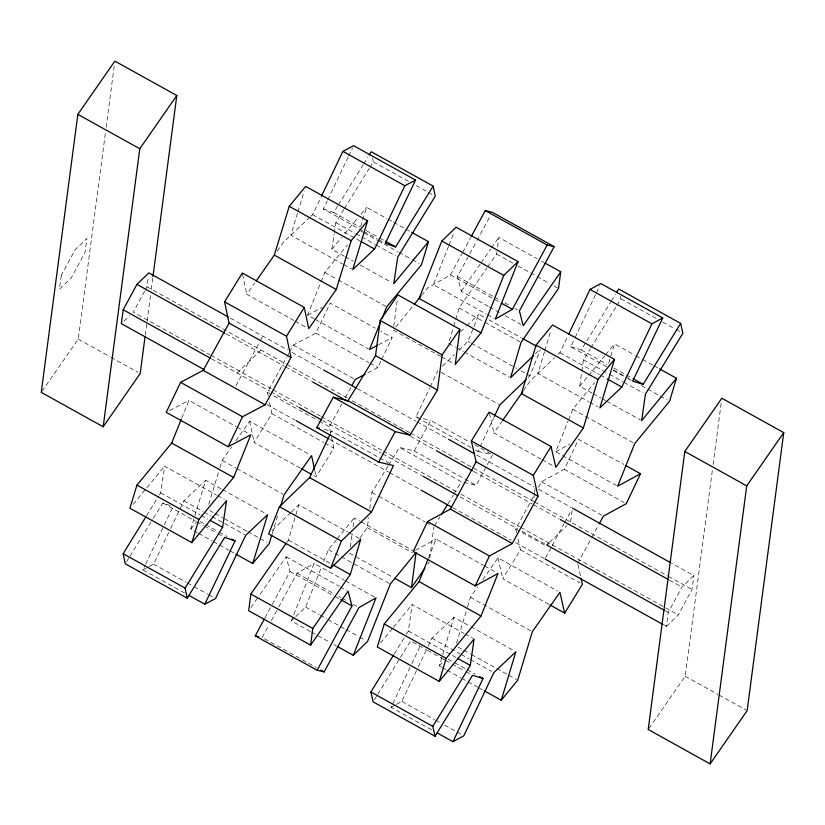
<?xml version="1.0" encoding="UTF-8"?>
<svg xmlns="http://www.w3.org/2000/svg" width="825" height="825" viewBox="0 0 825 825"><rect width="100%" height="100%" fill="white"/><g stroke="black" fill="none" stroke-linecap="round" stroke-linejoin="round"><path stroke-width="0.62" stroke-dasharray="4.12 3.09" d="M41.972 391.328L78.272 339.116L105.466 132.526M106.136 127.421L114.366 64.938M145.221 290.08L147.015 286.77L148.387 276.344M145.241 335.259L146.922 322.503M147.087 321.234L150.614 294.453M151.284 289.348L152.8 277.87M350.367 546.913L352.182 533.084M353.007 526.804L354.173 517.997L359.803 521.132M360.195 537.869L367.3 527.649L368.62 517.595M369.775 508.788L371.931 492.453L388.049 466.073M393.793 326.339L397.444 298.681M429.722 558.278L433.857 526.855M487.781 266.753L496.598 254.059L496.918 251.687M497.537 246.922L498.795 237.394L537.085 258.658M534.456 493.824L533.455 501.404L472.653 467.631M534.621 492.566L535.291 487.503M572.117 510.675L570.611 522.05L567.868 524.7M664.135 625.133L666.383 626.381L668.209 612.48L681.945 587.08L693.856 575.582L671.375 563.093M666.383 626.381L678.284 614.883L692.031 589.483L693.856 575.582M648.924 728.444L685.214 676.242L712.418 469.642M713.089 464.537L721.318 402.053M406.354 634.301L408.365 631.032L412.139 604.612L463.939 633.383M592.102 393.123L579.717 386.234L581.687 372.395M581.873 371.137L583.492 359.813L590.184 348.923M159.328 495.072L160.669 492.907L164.639 466.197L216.439 494.969M344.231 256.173L331.846 249.294L334.115 234.032M334.3 232.763L335.816 222.585L343.85 209.56M286.894 542.221L288.368 540.107L295.567 515.759M295.927 514.542L298.805 504.807L348.346 532.321M449.388 340.88L453.348 327.484M453.709 326.267L459.102 308.003L487.039 267.816M441.54 667.105L439.292 665.847L453.925 617.337L469.693 626.092M456.524 643.356L467.136 608.19M467.497 606.973L470.425 597.269L477.675 586.905M544.51 351.677L537.921 373.508L588.596 401.651M544.882 350.47L551.1 329.845M608.706 363.227L614.542 343.881L634.817 355.132M197.567 532.847L190.802 529.093L194.525 516.883M194.896 515.666L205.693 480.274L221.451 489.029M208.746 504.312L219.532 468.92M219.904 467.692L222.142 460.371L231.557 446.975M297.495 213.252L290.792 235.218L342.592 263.99M297.866 212.025L304.188 191.276M360.628 226.751L366.568 207.281L386.843 218.542M272.168 533.827L277.747 515.522M310.489 631.527L291.349 620.895L314.108 563.444L344.51 580.326M295.804 616.584L305.632 607.097L321.75 566.404M323.647 561.619L328.391 549.646L336.445 539.756M448.542 246.366L433.362 284.666L486.286 314.067M449.017 245.169L454.224 232.011M458.906 350.233L468.043 341.406L478.82 314.201L484.45 317.326M528.144 377.572L529.97 375.808L540.282 349.779M428.536 557.978L436.116 539.055L483.409 565.321M616.543 485.564L555.741 451.791L568.054 421.039M568.518 419.863L572.787 409.221L594.65 382.614M181.717 418.151L188.884 400.352L236.187 426.618M314.346 318.893L307.591 315.14L320.492 283.099M320.977 281.913L324.792 272.415L347.407 245.056M330.423 433.507L331.516 431.186L388.946 463.083M471.127 447.573L415.955 416.924L429.66 387.925M430.207 386.76L437.889 370.518M475.633 450.079L477.892 451.327L479.531 447.841M480.078 446.686L493.783 417.687M431.578 729.816L391.04 707.303L411.273 664.785M411.819 663.64L421.121 644.108M558.071 354.368L559.907 352.626L568.116 335.393M396.443 704.354L401.858 701.415L417.718 668.095M418.265 666.94L427.567 647.408M428.113 646.264L431.949 638.22L453.925 617.337M606.757 366.754L570.725 346.737L574.561 338.693M575.107 337.549L595.898 293.886M596.444 292.741L599.723 285.842M538.426 487.358L541.489 481.728L564.331 469.291L578.583 439.364L623.628 464.382M184.522 592.948L142.859 569.807L145.066 565.208M145.612 564.053L163.763 526.082M164.309 524.927L173.116 506.519M310.829 216.356L312.644 214.644L320.904 197.381M149.294 566.404L153.584 564.135L170.084 529.619M170.631 528.464L183.831 500.847L205.693 480.274M362.783 230.856L323.369 208.972L327.216 200.918M327.772 199.763L348.119 157.193M348.666 156.038L352.522 147.984M289.575 351.873L293.267 345.118L315.892 333.135L330.227 303.167L375.262 328.185M367.641 372.931L377.829 367.537L381.129 360.618M381.686 359.463L392.153 337.559L380.892 331.31M144.623 291.184L133.279 312.159L209.849 354.698M235.898 385.842L259.792 341.674M260.391 340.57L262.783 336.146M265 617.791L271.714 605.385M272.322 604.251L290.018 571.529L286.172 556.782L258.968 595.918M421.42 295.587L427.67 287.925L450.471 274.911L462.072 253.481M462.681 252.347L470.611 237.682M262.206 637.508L268.919 625.092M271.363 620.586L278.077 608.169M278.685 607.045L297 573.2L314.108 563.444M488.328 306.343L461.299 291.328L457.452 276.581L476.376 241.601M476.984 240.477L490.411 215.655M388.73 464.97L399.475 447.387L414.212 450.904L430.691 420.441L470.095 442.324M463.867 482.377L476.138 485.296L492.618 454.833M545.562 557.844L551.543 546.8M552.131 545.696L564.083 523.607M564.682 522.503L571.251 510.355M516.574 532.713L515.738 529.031L533.517 496.372M577.665 563.434L591.154 538.653M591.773 537.529L598.517 525.133M268.228 396.155L267.434 392.401L286.502 357.503M287.11 356.369L288.956 352.997M330.691 433.053L329.371 426.803L341.674 404.281M345.355 397.526L350.893 387.399M434.538 525.752L439.911 516.955M447.975 503.766L453.348 494.979M454.018 493.876L461.412 481.79L399.475 447.387M394.309 653.885L405.683 635.384M570.725 346.737L581.243 349.944L610.686 302.063M611.356 300.97L615.378 294.442M374.468 699.672L377.149 695.32M377.819 694.227L410.613 640.901L426.381 649.657M590.844 347.841L616.285 306.488M616.956 305.394L620.967 298.867L620.41 296.402M548.893 604.374L502.724 578.738L520.472 549.863L517.688 537.611M146.602 515.697L158.658 496.165M323.369 208.972L333.692 212.51L337.714 205.992M338.384 204.909L363.175 164.742M363.846 163.659L367.857 157.142M126.607 561.598L129.288 557.257M129.958 556.174L152.738 519.265M153.409 518.183L162.783 502.982L170.816 505.735M344.52 208.477L369.311 168.31M369.982 167.217L373.333 161.793L372.539 158.018M300.31 468.105L254.141 442.468L271.91 413.665L269.28 401.156M313.82 475.613L316.078 476.86L333.847 448.068L330.949 434.311M461.299 291.328L480.418 263.835M481.15 262.773L490.71 249.026M491.442 247.964L498.795 237.394M250.882 607.551L258.235 596.97M427.804 564.094L429.227 562.052M541.169 459.216L493.866 432.95L501.847 421.554M523.545 390.555L530.609 380.469L554.41 357.854M482.749 579.655L497.98 557.896L557.659 591.051M294.113 320.564L246.809 294.298L254.781 282.954M277.169 251.099L283.511 242.065L309.922 217.212M235.898 440.787L249.666 421.193L310.478 454.967M395.722 327.143L413.438 305.384M337.25 538.766L354.173 517.997M579.717 386.234L587.812 376.386M588.627 375.406L604.828 355.699M605.632 354.709L614.542 343.881M380.542 643.026L392.7 628.248M393.504 627.268L412.139 604.612M439.292 665.847L444.788 659.165M331.846 249.294L341.54 237.569M344.767 233.661L357.689 218.027M360.917 214.118L366.568 207.281M133.145 504.302L146.066 488.668M146.871 487.688L164.639 466.197M190.802 529.093L196.288 522.462M124.111 321.007L129.608 315.707M237.136 373.044L260.947 350.048M460.546 331.846L466.032 326.545M466.94 325.669L478.82 314.201M272.302 530.382L290.575 512.737M291.493 511.861L298.805 504.807M442.458 366.114L454.338 354.647M535.27 353.894L539.839 349.48M291.349 620.895L294.917 617.44M549.543 542.386L566.95 525.587M555.741 451.791L569.879 444.097M415.439 550.306L436.116 539.055M391.04 707.303L395.361 704.942M307.591 315.14L322.307 307.354M169.651 410.53L188.884 400.352M378.582 344.747L392.153 337.559M142.859 569.807L148.222 566.971M415.955 416.924L418.409 417.512M423.318 418.677L430.691 420.441M477.892 451.327L491.391 454.544M324.153 429.433L331.516 431.186M620.967 298.867L656.999 318.883M662.63 322.008L675.015 328.886M676.149 329.515L680.646 332.021M373.333 161.793L409.365 181.809M416.12 185.563L427.381 191.812M428.505 192.442L433.012 194.937M541.582 261.164L543.84 262.412M496.598 254.059L513.49 263.443M517.997 265.949L536.013 275.952M537.137 276.581L549.522 283.46M554.029 285.966L557.411 287.843M635.941 355.761L641.572 358.885M642.696 359.514L652.833 365.145M653.957 365.764L658.463 368.27M387.967 219.161L392.473 221.667M393.597 222.296L404.858 228.546M405.983 229.175L410.489 231.67M457.452 276.581L493.484 296.598M494.608 297.217L500.239 300.341M504.745 302.847L509.252 305.353M514.882 308.478L517.131 309.726M450.471 274.911L500.022 302.435M581.243 349.944L607.138 364.33M613.893 368.084L631.909 378.087M333.692 212.51L359.597 226.896M366.352 230.649L378.737 237.528M379.861 238.157L384.368 240.653M363.907 231.485L377.417 238.992M378.541 239.611L384.172 242.746M613.243 369.982L624.504 376.241M625.628 376.86L631.259 379.995M641.396 385.615L667.291 400.001M613.522 370.507L623.648 376.138M628.155 378.644L631.538 380.511M360.649 231.031L362.897 232.279M364.021 232.908L377.541 240.415M378.665 241.034L383.171 243.54M384.295 244.169L397.805 251.666M398.929 252.295L411.314 259.174M412.448 259.803L419.203 263.557M489.452 306.962L500.713 313.222M505.22 315.728L520.977 324.483M583.492 359.813L608.262 373.57M609.386 374.199L622.896 381.707M624.02 382.326L643.17 392.958M335.816 222.585L354.956 233.217M356.08 233.846L360.587 236.342M361.711 236.971L375.231 244.478M376.355 245.097L395.495 255.729M312.644 214.644L359.948 240.91M559.907 352.626L599.321 374.519M600.445 375.148L606.076 378.273M487.42 314.696L494.175 318.45M488.957 319.822L521.606 337.961M459.102 308.003L483.883 321.76M485.007 322.389L519.915 341.777M593.227 393.742L601.116 398.124M602.24 398.743L605.612 400.62M606.746 401.249L640.52 420.018M345.355 256.802L353.244 261.174M359.999 264.928L391.524 282.449M343.716 264.608L351.594 268.991M589.72 402.28L597.609 406.663M468.043 341.406L470.291 342.664M471.415 343.282L516.46 368.301M520.967 370.807L525.473 373.302M526.597 373.931L529.97 375.808M572.787 409.221L633.59 442.994M324.792 272.415L337.177 279.293M338.312 279.923L385.605 306.188M448.666 343.313L455.421 347.067M456.545 347.686L463.31 351.44M464.434 352.069L509.468 377.087M393.298 330.113L440.591 356.379M441.726 357.008L454.111 363.887M441.262 372.395L498.692 404.302M315.48 319.512L368.404 348.913M564.331 469.291L624.02 502.446M295.237 321.193L307.622 328.072M315.892 333.135L368.816 362.536M369.94 363.165L377.829 367.537M542.293 459.845L553.554 466.094M541.489 481.728L602.291 515.501M474.602 444.83L491.494 454.214M293.267 345.118L354.069 378.892M230.392 318.151L287.554 349.903M292.06 352.409L322.462 369.301M357.369 388.688L415.924 421.214M417.048 421.833L447.449 438.725M476.726 454.988L534.157 486.884M538.663 489.38L571.323 507.519M147.015 286.77L285.718 363.804M286.853 364.433L347.655 398.207M352.162 400.713L385.945 419.471M387.069 420.1L409.592 432.609M410.716 433.238L471.518 467.012M534.579 502.033L667.291 575.747M668.415 576.376L692.031 589.483M225.895 333.774L284.45 366.3M285.574 366.919L311.479 381.305M410.572 436.353L435.342 450.11M473.632 471.374L532.187 503.9M533.311 504.518L559.206 518.904M669.56 580.202L681.945 587.08M414.212 450.904L463.753 478.418M464.887 479.047L476.138 485.296M210.973 355.317L271.786 389.091M272.91 389.72L320.203 415.986M321.327 416.615L382.14 450.388M383.264 451.017L456.452 491.669M460.958 494.175L519.513 526.69M520.637 527.319L678.284 614.883M211.437 358.772L269.785 391.184M270.909 391.813L297.938 406.818M322.709 420.575L381.263 453.1M382.398 453.729L421.802 475.623M460.092 496.887L517.522 528.784M522.029 531.279L545.676 544.417M665.961 611.232L668.209 612.48M515.738 529.031L545.016 545.294M267.434 392.401L318.11 420.544M319.234 421.173L329.371 426.803M266.836 404.456L294.979 420.09M329.887 439.488L388.441 472.003M389.575 472.632L419.977 489.524M452.626 507.653L511.191 540.179M515.687 542.685L543.84 558.319M520.472 549.863L580.161 583.017M271.91 413.665L323.709 442.437M324.833 443.066L333.847 448.068M371.931 492.453L377.561 495.577M378.685 496.207L424.854 521.843M425.978 522.472L431.609 525.597M237.311 427.247L248.572 433.496M78.272 339.116L109.797 356.627M110.921 357.256L137.95 372.271M685.214 676.242L717.874 694.372M718.998 695.001L746.027 710.016M484.533 565.95L495.794 572.21M360.927 521.751L412.727 550.523M367.3 527.649L412.335 552.667M470.425 597.269L531.228 631.042M222.142 460.371L235.651 467.878M236.775 468.507L282.944 494.144M349.48 532.95L359.607 538.581M349.532 553.193L393.453 577.593M470.817 626.722L513.604 650.482M222.585 489.658L266.496 514.047M328.391 549.646L334.022 552.781M335.146 553.4L389.194 583.43M217.563 495.588L224.318 499.342M465.063 634.002L472.942 638.385M288.368 540.107L331.155 563.877M345.634 580.955L374.911 597.217M458.04 647.037L462.547 649.533M463.671 650.162L470.425 653.916M471.549 654.545L507.592 674.551M508.716 675.18L516.594 679.563M209.509 510.438L214.015 512.944M215.139 513.573L223.018 517.945M224.142 518.574L246.665 531.083M247.789 531.702L259.05 537.962M260.174 538.591L266.939 542.334M286.172 556.782L339.096 586.183M340.22 586.802L346.974 590.556M431.949 638.22L460.103 653.854M461.227 654.483L469.105 658.855M470.229 659.484L491.628 671.364M183.831 500.847L202.981 511.479M204.105 512.108L210.86 515.862M211.984 516.481L244.643 534.621M160.669 492.907L200.083 514.8M201.207 515.419L207.962 519.173M408.365 631.032L456.782 657.927M297 573.2L334.156 593.835M338.662 596.341L340.911 597.589M342.045 598.218L347.665 601.342M353.296 604.467L356.678 606.344M448.15 659.113L453.781 662.248M454.905 662.867L466.166 669.127M467.29 669.745L475.179 674.128M200.135 521.534L204.641 524.03M205.765 524.659L218.161 531.537M219.285 532.166L227.164 536.539M290.018 571.529L333.939 595.928M335.063 596.547L339.57 599.053M162.783 502.982L195.443 521.122M196.567 521.74L203.321 525.494M204.445 526.123L216.841 533.002M217.965 533.631L222.472 536.126M427.505 650.286L444.397 659.67M445.521 660.289L451.151 663.424M452.275 664.042L464.661 670.921M465.785 671.55L471.415 674.675M442.674 667.724L446.047 669.601M447.171 670.23L460.69 677.738M461.814 678.356L477.582 687.112M478.706 687.741L483.213 690.247M198.691 533.466L212.2 540.973M213.324 541.602L229.092 550.357M230.216 550.987L234.723 553.482M305.632 607.097L319.141 614.604M320.265 615.233L327.02 618.987M328.144 619.606L339.405 625.866M340.539 626.495L345.036 628.99M346.17 629.619L358.555 636.498M359.679 637.127L365.31 640.252M311.613 632.146L329.629 642.159M334.135 644.655L336.383 645.913M401.858 701.415L434.517 719.555M435.641 720.173L440.148 722.679M444.644 725.175L455.905 731.435M457.029 732.064L461.536 734.559M153.584 564.135L186.233 582.275M187.358 582.893L192.988 586.018M194.123 586.647L207.632 594.155M208.756 594.784L213.263 597.279M264.464 638.756L316.264 667.528M577.943 564.661L580.738 576.912M489.411 413.335L493.866 432.95M497.98 557.896L502.724 578.738M314.758 470.611L316.078 476.86M242.602 274.282L246.809 294.298M249.666 421.193L254.141 442.468M61.267 275.364L59.431 289.266L71.342 277.767L85.078 252.368L86.914 238.466L75.003 249.965L61.267 275.364"/><path stroke-width="1.24" d="M152.965 276.602L176.808 95.504L114.871 61.112L77.849 114.366L41.25 392.37L103.187 426.772L140.198 373.519L145.076 336.538M103.187 426.772L139.786 148.758L176.808 95.504M228.154 316.913L148.84 272.869L136.94 284.367L123.193 309.757L121.368 323.658L204.023 369.569M286.162 543.283L250.872 594.052L248.676 610.717L310.613 645.119L348.098 591.185L351.955 605.932L317.161 670.24L255.234 635.848L264.382 618.925M310.613 645.119L312.799 628.444L350.295 574.509L360.742 539.199L330.577 568.312L268.651 533.919L279.427 506.705L309.581 477.593L329.876 434.672M330.577 568.312L341.364 541.107L371.518 511.985L393.453 465.589L378.716 462.072L316.779 427.67L333.259 397.217L347.995 400.723L375.54 355.657L380.17 320.461L397.939 294.917L459.865 329.319L455.235 364.516L481.016 332.857L503.776 275.406L518.059 261.618L456.122 227.215L441.839 241.013L419.079 298.464L481.016 332.857M394.577 578.212L411.469 587.596L416.099 552.399L390.318 584.048L367.558 641.499L353.275 655.287L337.507 646.532M333.259 397.217L395.196 431.609L409.932 435.126L437.477 390.06L442.107 354.863L459.865 329.319M544.964 263.031L560.732 271.796L558.535 288.461L521.039 342.406L510.603 377.706L533.445 355.657M684.802 451.481L648.192 729.496L710.129 763.888L747.151 710.634L783.75 432.63L721.813 398.228L684.802 451.481L746.728 485.884L710.129 763.888M393.638 654.978L370.889 691.979L373.127 701.848L435.064 736.251L432.816 726.382L470.302 665.435L474.066 639.004L439.24 681.368L377.303 646.975L384.233 623.989L419.069 581.625L428.062 559.164M145.932 516.79L123.152 553.699L125.276 563.774L187.203 598.177L185.089 588.101L222.606 527.309L226.566 500.6L191.843 542.613L129.917 508.21L136.96 485.09L171.682 443.077L181.242 419.337M568.662 334.249L589.999 289.431L600.817 283.542L662.753 317.945L651.925 323.833L621.844 387.028L599.857 407.911L614.491 359.401L552.564 324.998L536.064 345.067L521.431 393.577L583.357 427.979L555.803 467.342L551.059 446.511L489.132 412.108L471.374 440.983L476.118 461.814L450.368 509.118L427.515 521.555L413.263 551.482L475.2 585.884L498.042 573.458L481.006 616.028L446.17 658.391L439.24 681.368M484.337 690.865L501.229 700.25L515.862 651.74L493.876 672.612L463.794 735.817L452.966 741.696L437.209 732.94M583.357 427.979L597.991 379.459L614.491 359.401M659.587 368.899L676.479 378.273L669.549 401.259L634.714 443.623L617.678 486.193L640.52 473.756L625.876 465.63M256.235 280.892L274.343 255.121L289.224 206.302L305.673 186.398L367.61 220.801L352.729 269.62L374.581 249.037L404.838 185.759L415.552 180.087L353.626 145.685L342.901 151.357L321.451 196.237M191.843 542.613L198.897 519.482L233.619 477.469L250.821 434.754L228.195 446.727L166.258 412.325L180.593 382.357L203.218 370.373L229.041 323.091L224.575 301.826L242.344 273.023L304.281 307.426L308.746 328.701L336.28 289.513L351.161 240.704L367.61 220.801M235.847 554.111L252.739 563.496L267.62 514.676L245.767 535.25L215.511 598.527L204.796 604.209L189.028 595.444M271.796 535.043L269.187 543.592L252.739 563.496M280.727 505.756L284.068 494.773L311.603 455.596L314.49 469.353M411.613 232.299L428.505 241.684L421.451 264.804L386.729 306.817L381.954 318.687M353.275 655.287L376.035 597.836L358.927 607.602L324.142 671.911L317.161 670.24M518.059 261.618L495.299 319.069L512.408 309.313L547.192 245.004L554.173 246.665L519.389 310.973L523.236 325.731L560.732 271.796M380.521 322.245L369.528 349.542L377.448 345.345M494.34 416.522L499.816 404.92L526.319 379.335M475.2 585.884L489.452 555.957L512.294 543.52L538.044 496.217L533.311 475.386L551.059 446.511M452.966 741.696L483.058 678.501L479.676 676.624M662.753 317.945L632.662 381.14L643.17 384.347L680.656 323.4L618.719 288.998L616.718 292.267M640.52 473.756L626.268 503.693L603.415 516.12L599.125 524.009M228.195 446.727L242.519 416.749L265.155 404.776L290.978 357.493L286.502 336.218L304.281 307.426M204.796 604.209L235.053 540.922L231.67 539.045M415.552 180.087L385.306 243.365L395.629 246.912L433.146 186.12L371.209 151.718L369.198 154.976M471.219 236.558L485.265 210.602L492.236 212.273L554.173 246.665M378.716 462.072L395.196 431.609M352.12 385.141L355.193 379.51L365.382 374.127M441.251 514.759L447.305 504.869M435.064 736.251L472.539 675.304L483.058 678.501M550.017 605.003L564.661 613.13L582.409 584.265L581.017 578.139M187.203 598.177L224.72 537.384L235.053 540.922M411.469 587.596L424.968 568.178M746.728 485.884L783.75 432.63M502.569 420.513L522.844 391.555M414.253 304.394L420.647 296.546M676.479 378.273L641.654 420.637L645.418 394.216L682.904 333.269L680.656 323.4M501.229 700.25L517.718 680.182L532.362 631.672L559.917 592.298L564.661 613.13M428.505 241.684L393.783 283.697L397.743 256.988L435.26 196.195L433.146 186.12M548.625 543.273L546.8 545.047L664.837 610.603M316.779 427.67L319.234 428.257M255.234 635.848L258.72 636.673M485.265 210.602L547.192 245.004M342.901 151.357L404.838 185.759M589.999 289.431L651.925 323.833M441.839 241.013L503.776 275.406M501.146 303.064L512.408 309.313M633.043 378.716L643.17 384.347M385.492 241.282L395.629 246.912M361.072 241.539L374.581 249.037M607.2 378.902L621.844 387.028M289.224 206.302L351.161 240.704M536.064 345.067L597.991 379.459M522.741 338.59L536.25 346.098M77.849 114.366L139.786 148.758M274.343 255.121L336.28 289.513M380.17 320.461L442.107 354.863M375.54 355.657L437.477 390.06M224.575 301.826L286.502 336.218M471.374 440.983L533.311 475.386M323.586 369.92L356.245 388.059M448.583 439.343L474.478 453.729M572.447 508.148L670.251 562.475M229.041 323.091L290.978 357.493M476.118 461.814L538.044 496.217M347.995 400.723L409.932 435.126M136.94 284.367L224.771 333.145M312.603 381.934L347.511 401.321M436.466 450.739L472.498 470.745M560.33 519.533L668.436 579.573M123.193 309.757L210.323 358.153M299.062 407.447L321.585 419.956M422.926 476.242L457.844 495.629M296.113 420.719L328.762 438.859M421.101 490.143L451.502 507.035M544.964 558.948L663.011 624.504M203.218 370.373L265.155 404.776M450.368 509.118L512.294 543.52M180.593 382.357L242.519 416.749M427.515 521.555L489.452 555.957M301.434 468.734L311.572 474.365M309.581 477.593L371.518 511.985M171.682 443.077L233.619 477.469M419.069 581.625L481.006 616.028M279.427 506.705L341.364 541.107M333.403 565.125L350.295 574.509M210.21 520.42L222.606 527.309M457.916 658.556L470.302 665.435M136.96 485.09L198.897 519.482M340.694 599.682L351.955 605.932M384.233 623.989L446.17 658.391M250.872 594.052L312.799 628.444M123.152 553.699L185.089 588.101M370.889 691.979L432.816 726.382M320.76 670.034L324.142 671.911"/></g></svg>
